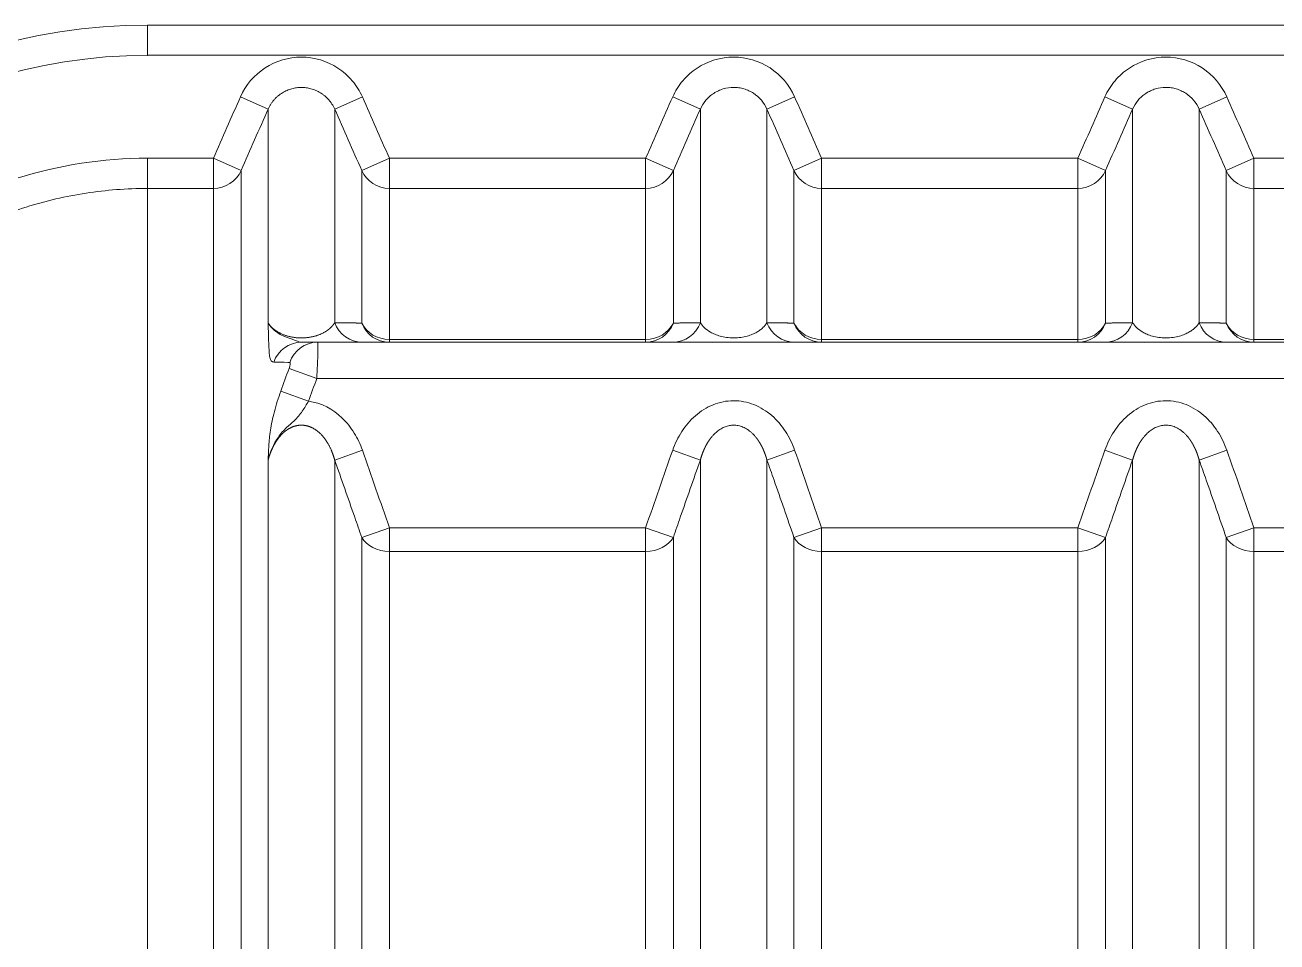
# Model space of a CAD drawing. Header units: millimetres. Extents: x 4664 to 8864, y -38 to 2932.
# Drawn here: x 7835.5 to 7889.5, y 2253.3 to 2292.8 of the extents above; entities that cross this region are included whole.
import ezdxf

# ---------------------------------------------------------------- set-up
doc = ezdxf.new("R2010")
doc.units = ezdxf.units.MM

msp = doc.modelspace()

# ---------------------------------------------------------------- linework, layer by layer
at = {"lineweight": 5}
for p, q in [((8003.213, 2292.815), (7840.732, 2292.815)), ((7840.732, 2291.509), (7840.732, 2292.815)), ((7840.732, 2291.509), (8003.213, 2291.509)), ((7844.747, 2289.714), (7845.942, 2289.187)), ((7850.009, 2289.714), (7848.815, 2289.187)), ((7863.396, 2289.714), (7864.59, 2289.187)), ((7868.658, 2289.714), (7867.463, 2289.187)), ((7882.044, 2289.714), (7883.239, 2289.187)), ((7887.306, 2289.714), (7886.112, 2289.187)), ((7845.942, 2279.979), (7845.942, 2289.187)), ((7848.815, 2279.979), (7848.815, 2289.187)), ((7864.59, 2279.979), (7864.59, 2289.187)), ((7867.463, 2279.979), (7867.463, 2289.187)), ((7883.239, 2279.979), (7883.239, 2289.187)), ((7886.112, 2279.979), (7886.112, 2289.187)), ((7843.582, 2287.073), (7840.732, 2287.073)), ((7840.732, 2287.073), (7840.732, 2224.879)), ((7843.582, 2287.073), (7844.776, 2286.546)), ((7843.582, 2224.879), (7843.582, 2287.073)), ((7851.174, 2287.073), (7849.98, 2286.546)), ((7862.23, 2287.073), (7851.174, 2287.073)), ((7851.174, 2287.073), (7851.174, 2279.135)), ((7862.23, 2287.073), (7863.425, 2286.546)), ((7862.23, 2287.073), (7862.23, 2279.135)), ((7869.823, 2287.073), (7868.628, 2286.546)), ((7880.879, 2287.073), (7869.823, 2287.073)), ((7869.823, 2287.073), (7869.823, 2279.135)), ((7880.879, 2287.073), (7882.074, 2286.546)), ((7880.879, 2287.073), (7880.879, 2279.135)), ((7888.472, 2287.073), (7887.277, 2286.546)), ((7899.528, 2287.073), (7888.472, 2287.073)), ((7888.472, 2287.073), (7888.472, 2279.135)), ((7844.776, 2286.546), (7844.776, 2225.776)), ((7849.98, 2279.962), (7849.98, 2286.546)), ((7863.425, 2279.962), (7863.425, 2286.546)), ((7868.628, 2286.546), (7868.628, 2279.962)), ((7882.074, 2279.962), (7882.074, 2286.546)), ((7887.277, 2286.546), (7887.277, 2279.962)), ((7840.732, 2285.768), (7843.582, 2285.768)), ((7851.174, 2285.768), (7862.23, 2285.768)), ((7869.823, 2285.768), (7880.879, 2285.768)), ((7888.472, 2285.768), (7899.528, 2285.768)), ((7848.07, 2279.135), (7995.875, 2279.135)), ((7862.23, 2279.255), (7851.174, 2279.255)), ((7880.879, 2279.255), (7869.823, 2279.255)), ((7899.528, 2279.255), (7888.472, 2279.255)), ((7846.845, 2278.004), (7848.039, 2277.568)), ((7995.906, 2277.568), (7848.039, 2277.568)), ((7846.49, 2277.028), (7847.684, 2276.594)), ((7845.942, 2221.962), (7845.942, 2274.057)), ((7848.815, 2274.057), (7850.009, 2274.478)), ((7848.815, 2218.648), (7848.815, 2274.057)), ((7864.59, 2274.057), (7863.396, 2274.478)), ((7864.59, 2217.773), (7864.59, 2274.057)), ((7867.463, 2274.057), (7868.658, 2274.478)), ((7867.463, 2217.773), (7867.463, 2274.057)), ((7883.239, 2274.057), (7882.044, 2274.478)), ((7883.239, 2217.773), (7883.239, 2274.057)), ((7886.112, 2274.057), (7887.306, 2274.478)), ((7886.112, 2222.134), (7886.112, 2274.057)), ((7849.98, 2270.722), (7851.174, 2271.134)), ((7862.23, 2271.134), (7851.174, 2271.134)), ((7851.174, 2271.134), (7851.174, 2217.514)), ((7863.425, 2270.722), (7862.23, 2271.134)), ((7862.23, 2271.134), (7862.23, 2217.553)), ((7868.628, 2270.722), (7869.823, 2271.134)), ((7880.879, 2271.134), (7869.823, 2271.134)), ((7869.823, 2217.553), (7869.823, 2271.134)), ((7882.074, 2270.722), (7880.879, 2271.134)), ((7880.879, 2217.553), (7880.879, 2271.134)), ((7887.277, 2270.722), (7888.472, 2271.134)), ((7899.528, 2271.134), (7888.472, 2271.134)), ((7888.472, 2271.134), (7888.472, 2234.135)), ((7849.98, 2270.722), (7849.98, 2218.785)), ((7863.425, 2270.722), (7863.425, 2218.747)), ((7868.628, 2218.747), (7868.628, 2270.722)), ((7882.074, 2270.722), (7882.074, 2218.747)), ((7887.277, 2234.352), (7887.277, 2270.722)), ((7851.174, 2270.114), (7862.23, 2270.114)), ((7869.823, 2270.114), (7880.879, 2270.114)), ((7888.472, 2270.114), (7899.528, 2270.114))]:
    msp.add_line(p, q, dxfattribs=at)
for radius in [24.377, 23.071]:
    msp.add_arc((7840.732, 2268.437), radius, 90, 159.9684, dxfattribs=at)
for centre, major_axis, ratio, start_param, end_param in [((7843.582, 2287.073), (1.306, 0), 0.998861, 4.712389, 5.867354), ((7851.174, 2287.073), (1.306, 0), 0.998861, 3.557424, 4.712389), ((7862.23, 2287.073), (-1.306, 0), 0.998861, 1.570796, 2.725761), ((7869.823, 2287.073), (-1.306, 0), 0.998861, 0.415831, 1.570796), ((7880.879, 2287.073), (-1.306, 0), 0.998861, 1.570796, 2.725761), ((7888.472, 2287.073), (-1.306, 0), 0.998861, 0.415831, 1.570796), ((7850.009, 2280.441), (0, -1.306), 0.978111, 5.074213, 6.283185), ((7851.174, 2280.441), (1.306, 0), 0.907984, 3.557424, 4.712389), ((7851.174, 2280.441), (0, -1.306), 0.98331, 5.087935, 6.283185), ((7862.23, 2280.441), (-1.306, 0), 0.907984, 1.570796, 2.725761), ((7862.23, 2280.441), (0, -1.306), 0.98331, 0, 1.19525), ((7863.396, 2280.441), (0, -1.306), 0.978111, 0, 1.208972), ((7868.658, 2280.441), (0, -1.306), 0.978111, 5.074213, 6.283185), ((7869.823, 2280.441), (-1.306, 0), 0.907984, 0.415831, 1.570796), ((7869.823, 2280.441), (0, -1.306), 0.98331, 5.087935, 6.283185), ((7880.879, 2280.441), (-1.306, 0), 0.907984, 1.570796, 2.725761), ((7880.879, 2280.441), (0, -1.306), 0.98331, 0, 1.19525), ((7882.044, 2280.441), (0, -1.306), 0.978111, 0, 1.208972), ((7887.306, 2280.441), (0, -1.306), 0.978111, 5.074213, 6.283185), ((7888.472, 2280.441), (-1.306, 0), 0.907984, 0.415831, 1.570796), ((7888.472, 2280.441), (0, -1.306), 0.98331, 5.087935, 6.283185), ((7847.376, 2277.829), (0, -1.306), 0.973612, 3.141593, 4.362978), ((7848.07, 2277.829), (0, -1.306), 0.971, 3.141593, 4.370438), ((7851.174, 2271.134), (-1.306, 0), 0.780444, 0.415831, 1.570796), ((7862.23, 2271.134), (1.306, 0), 0.780444, 4.712389, 5.867354), ((7869.823, 2271.134), (1.306, 0), 0.780444, 3.557424, 4.712389), ((7880.879, 2271.134), (1.306, 0), 0.780444, 4.712389, 5.867354), ((7888.472, 2271.134), (1.306, 0), 0.780444, 3.557424, 4.712389)]:
    msp.add_ellipse(centre, major_axis=major_axis, ratio=ratio, start_param=start_param, end_param=end_param, dxfattribs=at)
for points, knots in [([(7844.747, 2289.714), (7844.972, 2290.226), (7845.343, 2290.66), (7846.273, 2291.267), (7846.828, 2291.431), (7847.93, 2291.43), (7848.487, 2291.265), (7849.181, 2290.811), (7849.391, 2290.627), (7849.75, 2290.203), (7849.896, 2289.97), (7850.009, 2289.714)], [0, 0, 0, 0, 0.25, 0.25, 0.5, 0.5, 0.75, 0.75, 0.875, 0.875, 1, 1, 1, 1]), ([(7868.658, 2289.714), (7868.432, 2290.226), (7868.062, 2290.66), (7867.131, 2291.267), (7866.577, 2291.431), (7865.475, 2291.43), (7864.917, 2291.265), (7864.224, 2290.811), (7864.014, 2290.627), (7863.655, 2290.203), (7863.508, 2289.97), (7863.396, 2289.714)], [0, 0, 0, 0, 0.25, 0.25, 0.5, 0.5, 0.75, 0.75, 0.875, 0.875, 1, 1, 1, 1]), ([(7887.306, 2289.714), (7887.081, 2290.226), (7886.71, 2290.66), (7885.78, 2291.267), (7885.226, 2291.431), (7884.123, 2291.43), (7883.566, 2291.265), (7882.872, 2290.811), (7882.663, 2290.627), (7882.303, 2290.203), (7882.157, 2289.97), (7882.044, 2289.714)], [0, 0, 0, 0, 0.25, 0.25, 0.5, 0.5, 0.75, 0.75, 0.875, 0.875, 1, 1, 1, 1]), ([(7848.815, 2289.187), (7848.798, 2289.225), (7848.779, 2289.263), (7848.74, 2289.335), (7848.719, 2289.371), (7848.675, 2289.439), (7848.652, 2289.473), (7848.603, 2289.537), (7848.552, 2289.599), (7848.47, 2289.684), (7848.383, 2289.763), (7848.292, 2289.834), (7848.196, 2289.897), (7848.098, 2289.952), (7847.998, 2289.999), (7847.895, 2290.039), (7847.826, 2290.061), (7847.723, 2290.089), (7847.653, 2290.103), (7847.55, 2290.117), (7847.515, 2290.12), (7847.464, 2290.124), (7847.438, 2290.125), (7847.412, 2290.125), (7847.395, 2290.126), (7847.387, 2290.126), (7847.311, 2290.126), (7847.242, 2290.121), (7847.104, 2290.103), (7847.034, 2290.089), (7846.93, 2290.061), (7846.861, 2290.039), (7846.759, 2290), (7846.658, 2289.952), (7846.56, 2289.897), (7846.465, 2289.834), (7846.373, 2289.763), (7846.286, 2289.685), (7846.204, 2289.599), (7846.153, 2289.537), (7846.104, 2289.473), (7846.081, 2289.44), (7846.037, 2289.371), (7846.016, 2289.336), (7845.977, 2289.263), (7845.958, 2289.225), (7845.942, 2289.187)], [0, 0, 0, 0, 0.03125, 0.03125, 0.0625, 0.0625, 0.09375, 0.09375, 0.125, 0.15625, 0.1875, 0.21875, 0.25, 0.28125, 0.3125, 0.34375, 0.375, 0.375, 0.4375, 0.4375, 0.46875, 0.46875, 0.484375, 0.492188, 0.492188, 0.5, 0.5, 0.5625, 0.5625, 0.625, 0.625, 0.65625, 0.6875, 0.71875, 0.75, 0.78125, 0.8125, 0.84375, 0.875, 0.90625, 0.90625, 0.9375, 0.9375, 0.96875, 0.96875, 1, 1, 1, 1]), ([(7864.59, 2289.187), (7864.652, 2289.327), (7864.732, 2289.455), (7864.879, 2289.628), (7864.932, 2289.683), (7865.046, 2289.783), (7865.105, 2289.829), (7865.232, 2289.911), (7865.299, 2289.948), (7865.436, 2290.012), (7865.507, 2290.039), (7865.723, 2290.103), (7865.876, 2290.126), (7866.101, 2290.126), (7866.177, 2290.12), (7866.327, 2290.099), (7866.401, 2290.082), (7866.546, 2290.039), (7866.616, 2290.013), (7866.753, 2289.949), (7866.82, 2289.912), (7867.011, 2289.788), (7867.124, 2289.688), (7867.321, 2289.455), (7867.402, 2289.327), (7867.463, 2289.187)], [0, 0, 0, 0, 0.125, 0.125, 0.1875, 0.1875, 0.25, 0.25, 0.3125, 0.3125, 0.375, 0.375, 0.5, 0.5, 0.5625, 0.5625, 0.625, 0.625, 0.6875, 0.6875, 0.75, 0.75, 0.875, 0.875, 1, 1, 1, 1]), ([(7883.239, 2289.187), (7883.3, 2289.327), (7883.38, 2289.455), (7883.527, 2289.628), (7883.581, 2289.683), (7883.694, 2289.783), (7883.754, 2289.829), (7883.88, 2289.911), (7883.947, 2289.948), (7884.085, 2290.012), (7884.155, 2290.039), (7884.372, 2290.103), (7884.524, 2290.126), (7884.75, 2290.126), (7884.825, 2290.12), (7884.975, 2290.099), (7885.05, 2290.082), (7885.195, 2290.039), (7885.265, 2290.013), (7885.402, 2289.949), (7885.469, 2289.912), (7885.659, 2289.788), (7885.772, 2289.688), (7885.97, 2289.455), (7886.05, 2289.327), (7886.112, 2289.187)], [0, 0, 0, 0, 0.125, 0.125, 0.1875, 0.1875, 0.25, 0.25, 0.3125, 0.3125, 0.375, 0.375, 0.5, 0.5, 0.5625, 0.5625, 0.625, 0.625, 0.6875, 0.6875, 0.75, 0.75, 0.875, 0.875, 1, 1, 1, 1]), ([(7840.732, 2287.073), (7838.81, 2287.073), (7836.937, 2286.783), (7834.657, 2286.064), (7834.203, 2285.902), (7833.317, 2285.546), (7832.883, 2285.352), (7831.607, 2284.722), (7830.791, 2284.24), (7829.23, 2283.148), (7828.483, 2282.534), (7827.11, 2281.22), (7826.477, 2280.514), (7825.319, 2279.008), (7824.791, 2278.201), (7823.87, 2276.523), (7823.475, 2275.652), (7823.146, 2274.749)], [0, 0, 0, 0, 0.25, 0.25, 0.3125, 0.3125, 0.375, 0.375, 0.5, 0.5, 0.625, 0.625, 0.75, 0.75, 0.875, 0.875, 1, 1, 1, 1]), ([(7824.373, 2274.303), (7824.679, 2275.143), (7825.046, 2275.953), (7825.689, 2277.124), (7825.919, 2277.508), (7826.407, 2278.254), (7826.664, 2278.615), (7827.471, 2279.666), (7828.06, 2280.323), (7829.018, 2281.24), (7829.35, 2281.535), (7830.04, 2282.101), (7830.395, 2282.371), (7831.485, 2283.133), (7832.244, 2283.582), (7833.43, 2284.167), (7833.834, 2284.348), (7834.658, 2284.679), (7835.081, 2284.83), (7836.353, 2285.231), (7837.213, 2285.431), (7838.956, 2285.7), (7839.838, 2285.768), (7840.732, 2285.768)], [0, 0, 0, 0, 0.125, 0.125, 0.1875, 0.1875, 0.25, 0.25, 0.375, 0.375, 0.4375, 0.4375, 0.5, 0.5, 0.625, 0.625, 0.6875, 0.6875, 0.75, 0.75, 0.875, 0.875, 1, 1, 1, 1]), ([(7845.942, 2279.979), (7845.942, 2279.977), (7845.944, 2279.975), (7845.946, 2279.971), (7845.948, 2279.967), (7845.951, 2279.964), (7845.953, 2279.96), (7845.956, 2279.956), (7845.958, 2279.953), (7845.96, 2279.949), (7845.963, 2279.945), (7845.965, 2279.942), (7845.968, 2279.938), (7845.97, 2279.935), (7845.973, 2279.931), (7845.975, 2279.927), (7845.978, 2279.924), (7845.98, 2279.92), (7845.983, 2279.917), (7845.986, 2279.913), (7845.988, 2279.91), (7845.991, 2279.906), (7845.993, 2279.903), (7845.996, 2279.899), (7845.999, 2279.896), (7846.001, 2279.892), (7846.004, 2279.889), (7846.007, 2279.885), (7846.009, 2279.882), (7846.012, 2279.878), (7846.015, 2279.875), (7846.018, 2279.871), (7846.02, 2279.868), (7846.023, 2279.865), (7846.026, 2279.861), (7846.029, 2279.858), (7846.032, 2279.854), (7846.035, 2279.851), (7846.037, 2279.848), (7846.04, 2279.844), (7846.043, 2279.841), (7846.046, 2279.838), (7846.049, 2279.834), (7846.052, 2279.831), (7846.055, 2279.828), (7846.058, 2279.825), (7846.061, 2279.821), (7846.064, 2279.818), (7846.067, 2279.815), (7846.07, 2279.812), (7846.073, 2279.808), (7846.076, 2279.805), (7846.079, 2279.802), (7846.082, 2279.799), (7846.085, 2279.796), (7846.088, 2279.792), (7846.091, 2279.789), (7846.095, 2279.786), (7846.098, 2279.783), (7846.101, 2279.78), (7846.104, 2279.777), (7846.107, 2279.774), (7846.11, 2279.77), (7846.114, 2279.767), (7846.117, 2279.764), (7846.12, 2279.761), (7846.123, 2279.758), (7846.127, 2279.755), (7846.13, 2279.752), (7846.133, 2279.749), (7846.136, 2279.746), (7846.14, 2279.743), (7846.143, 2279.74), (7846.146, 2279.737), (7846.15, 2279.734), (7846.153, 2279.731), (7846.156, 2279.728), (7846.16, 2279.725), (7846.163, 2279.722), (7846.166, 2279.719), (7846.17, 2279.717), (7846.173, 2279.714), (7846.177, 2279.711), (7846.18, 2279.708), (7846.184, 2279.705), (7846.187, 2279.702), (7846.191, 2279.699), (7846.194, 2279.696), (7846.198, 2279.694), (7846.201, 2279.691), (7846.205, 2279.688), (7846.208, 2279.685), (7846.212, 2279.683), (7846.215, 2279.68), (7846.219, 2279.677), (7846.222, 2279.674), (7846.226, 2279.672), (7846.229, 2279.669), (7846.233, 2279.666), (7846.237, 2279.663), (7846.24, 2279.661), (7846.244, 2279.658), (7846.247, 2279.655), (7846.251, 2279.653), (7846.255, 2279.65), (7846.258, 2279.648), (7846.262, 2279.645), (7846.266, 2279.642), (7846.269, 2279.64), (7846.273, 2279.637), (7846.277, 2279.635), (7846.281, 2279.632), (7846.284, 2279.629), (7846.288, 2279.627), (7846.292, 2279.624), (7846.295, 2279.622), (7846.299, 2279.619), (7846.303, 2279.617), (7846.307, 2279.614), (7846.311, 2279.612), (7846.329, 2279.6), (7846.363, 2279.579), (7846.414, 2279.55), (7846.467, 2279.523), (7846.522, 2279.497), (7846.577, 2279.474), (7846.634, 2279.451), (7846.693, 2279.431), (7846.752, 2279.412), (7846.812, 2279.395), (7846.873, 2279.38), (7846.935, 2279.366), (7846.997, 2279.355), (7847.06, 2279.345), (7847.123, 2279.336), (7847.187, 2279.33), (7847.251, 2279.325), (7847.315, 2279.323), (7847.377, 2279.322), (7847.437, 2279.322), (7847.494, 2279.325), (7847.551, 2279.328), (7847.609, 2279.334), (7847.665, 2279.34), (7847.722, 2279.349), (7847.778, 2279.358), (7847.834, 2279.369), (7847.89, 2279.382), (7847.944, 2279.395), (7847.998, 2279.411), (7848.052, 2279.427), (7848.104, 2279.445), (7848.156, 2279.465), (7848.207, 2279.485), (7848.256, 2279.507), (7848.305, 2279.531), (7848.352, 2279.556), (7848.398, 2279.582), (7848.429, 2279.602), (7848.448, 2279.614), (7848.455, 2279.618), (7848.462, 2279.623), (7848.469, 2279.627), (7848.475, 2279.632), (7848.482, 2279.637), (7848.489, 2279.641), (7848.495, 2279.646), (7848.502, 2279.651), (7848.509, 2279.655), (7848.515, 2279.66), (7848.522, 2279.665), (7848.528, 2279.67), (7848.535, 2279.675), (7848.541, 2279.68), (7848.547, 2279.685), (7848.554, 2279.69), (7848.56, 2279.695), (7848.566, 2279.7), (7848.573, 2279.705), (7848.579, 2279.71), (7848.585, 2279.715), (7848.591, 2279.721), (7848.597, 2279.726), (7848.603, 2279.731), (7848.609, 2279.737), (7848.615, 2279.742), (7848.621, 2279.747), (7848.627, 2279.753), (7848.633, 2279.758), (7848.639, 2279.764), (7848.645, 2279.769), (7848.65, 2279.775), (7848.656, 2279.781), (7848.662, 2279.786), (7848.667, 2279.792), (7848.673, 2279.798), (7848.679, 2279.803), (7848.684, 2279.809), (7848.689, 2279.815), (7848.695, 2279.821), (7848.7, 2279.827), (7848.706, 2279.833), (7848.711, 2279.839), (7848.716, 2279.845), (7848.721, 2279.851), (7848.726, 2279.857), (7848.731, 2279.863), (7848.737, 2279.869), (7848.742, 2279.875), (7848.746, 2279.881), (7848.751, 2279.888), (7848.756, 2279.894), (7848.761, 2279.9), (7848.766, 2279.907), (7848.77, 2279.913), (7848.775, 2279.919), (7848.78, 2279.926), (7848.784, 2279.932), (7848.789, 2279.939), (7848.793, 2279.945), (7848.798, 2279.952), (7848.802, 2279.959), (7848.806, 2279.965), (7848.81, 2279.972), (7848.813, 2279.976), (7848.815, 2279.979)], [0, 0, 0, 0, 0.002514, 0.005021, 0.00752, 0.010013, 0.012498, 0.014977, 0.017448, 0.019913, 0.02237, 0.02482, 0.027263, 0.029699, 0.032128, 0.03455, 0.036964, 0.039372, 0.041773, 0.044166, 0.046552, 0.048932, 0.051304, 0.053669, 0.056027, 0.058378, 0.060722, 0.063059, 0.065389, 0.067711, 0.070027, 0.072336, 0.074637, 0.076931, 0.079219, 0.081499, 0.083772, 0.086038, 0.088297, 0.090549, 0.092794, 0.095031, 0.097262, 0.099486, 0.101702, 0.103912, 0.106114, 0.108309, 0.110498, 0.112679, 0.114853, 0.11702, 0.11918, 0.121333, 0.123478, 0.125617, 0.127749, 0.129873, 0.131991, 0.134101, 0.136205, 0.138301, 0.14039, 0.142473, 0.144548, 0.146616, 0.148677, 0.150731, 0.152778, 0.154818, 0.15685, 0.158876, 0.160895, 0.162906, 0.164911, 0.166909, 0.168899, 0.170883, 0.172859, 0.174828, 0.176791, 0.178746, 0.180694, 0.182635, 0.18457, 0.186497, 0.188417, 0.19033, 0.192236, 0.194135, 0.196027, 0.197912, 0.19979, 0.201661, 0.203525, 0.205382, 0.207231, 0.209074, 0.21091, 0.212739, 0.214561, 0.216376, 0.218183, 0.219984, 0.221778, 0.223565, 0.225345, 0.227118, 0.228883, 0.230642, 0.232394, 0.234139, 0.235877, 0.237608, 0.239332, 0.241049, 0.242759, 0.244462, 0.246158, 0.247847, 0.249529, 0.270675, 0.290846, 0.310051, 0.328303, 0.345614, 0.362001, 0.377483, 0.392086, 0.405836, 0.41877, 0.430929, 0.442364, 0.453136, 0.463321, 0.473004, 0.48229, 0.491292, 0.50014, 0.50808, 0.516138, 0.524408, 0.532974, 0.541916, 0.5513, 0.561186, 0.571624, 0.582656, 0.594318, 0.60664, 0.619647, 0.633362, 0.647801, 0.66298, 0.678912, 0.695608, 0.713077, 0.731328, 0.750365, 0.753403, 0.756464, 0.759548, 0.762654, 0.765783, 0.768934, 0.772108, 0.775306, 0.778525, 0.781768, 0.785034, 0.788322, 0.791633, 0.794967, 0.798324, 0.801703, 0.805106, 0.808531, 0.81198, 0.815451, 0.818945, 0.822462, 0.826003, 0.829566, 0.833151, 0.83676, 0.840392, 0.844047, 0.847725, 0.851426, 0.85515, 0.858897, 0.862666, 0.866459, 0.870275, 0.874114, 0.877976, 0.881861, 0.885769, 0.8897, 0.893654, 0.897631, 0.901631, 0.905654, 0.909701, 0.91377, 0.917862, 0.921978, 0.926116, 0.930278, 0.934462, 0.93867, 0.942901, 0.947155, 0.951432, 0.955732, 0.960055, 0.964401, 0.96877, 0.973162, 0.977577, 0.982016, 0.986477, 0.990962, 0.995469, 1, 1, 1, 1]), ([(7847.376, 2279.135), (7847.334, 2279.135), (7847.293, 2279.144), (7847.194, 2279.179), (7847.136, 2279.206), (7847.002, 2279.255), (7846.949, 2279.273), (7846.839, 2279.311), (7846.783, 2279.331), (7846.627, 2279.391), (7846.538, 2279.433), (7846.313, 2279.558), (7846.211, 2279.643), (7846.047, 2279.812), (7845.987, 2279.896), (7845.942, 2279.979)], [0, 0, 0, 0, 0.125, 0.125, 0.25, 0.25, 0.3125, 0.3125, 0.375, 0.375, 0.5, 0.5, 0.75, 0.75, 1, 1, 1, 1]), ([(7845.942, 2279.979), (7845.946, 2279.812), (7845.95, 2279.643), (7845.96, 2279.303), (7845.966, 2279.132), (7845.978, 2278.878), (7845.982, 2278.794), (7845.991, 2278.673), (7845.995, 2278.633), (7846.004, 2278.557), (7846.009, 2278.521), (7846.03, 2278.421), (7846.05, 2278.367), (7846.105, 2278.295), (7846.14, 2278.277), (7846.182, 2278.276)], [0, 0, 0, 0, 0.25, 0.25, 0.5, 0.5, 0.625, 0.625, 0.6875, 0.6875, 0.75, 0.75, 0.875, 0.875, 1, 1, 1, 1]), ([(7848.815, 2279.979), (7848.819, 2279.979), (7848.829, 2279.978), (7848.844, 2279.978), (7848.859, 2279.978), (7848.874, 2279.978), (7848.888, 2279.978), (7848.903, 2279.977), (7848.918, 2279.977), (7848.932, 2279.977), (7848.947, 2279.977), (7848.961, 2279.977), (7848.976, 2279.976), (7848.99, 2279.976), (7849.005, 2279.976), (7849.019, 2279.976), (7849.034, 2279.976), (7849.048, 2279.975), (7849.062, 2279.975), (7849.077, 2279.975), (7849.091, 2279.975), (7849.105, 2279.975), (7849.12, 2279.974), (7849.134, 2279.974), (7849.148, 2279.974), (7849.162, 2279.974), (7849.177, 2279.974), (7849.191, 2279.973), (7849.205, 2279.973), (7849.219, 2279.973), (7849.233, 2279.973), (7849.247, 2279.973), (7849.261, 2279.972), (7849.275, 2279.972), (7849.289, 2279.972), (7849.303, 2279.972), (7849.317, 2279.972), (7849.331, 2279.971), (7849.345, 2279.971), (7849.358, 2279.971), (7849.372, 2279.971), (7849.386, 2279.971), (7849.4, 2279.97), (7849.413, 2279.97), (7849.427, 2279.97), (7849.441, 2279.97), (7849.455, 2279.97), (7849.468, 2279.969), (7849.482, 2279.969), (7849.495, 2279.969), (7849.509, 2279.969), (7849.522, 2279.969), (7849.536, 2279.968), (7849.549, 2279.968), (7849.563, 2279.968), (7849.576, 2279.968), (7849.59, 2279.968), (7849.603, 2279.967), (7849.616, 2279.967), (7849.63, 2279.967), (7849.643, 2279.967), (7849.656, 2279.967), (7849.67, 2279.966), (7849.683, 2279.966), (7849.696, 2279.966), (7849.709, 2279.966), (7849.722, 2279.966), (7849.735, 2279.966), (7849.748, 2279.965), (7849.762, 2279.965), (7849.775, 2279.965), (7849.788, 2279.965), (7849.801, 2279.965), (7849.814, 2279.964), (7849.827, 2279.964), (7849.839, 2279.964), (7849.852, 2279.964), (7849.865, 2279.964), (7849.878, 2279.963), (7849.891, 2279.963), (7849.904, 2279.963), (7849.916, 2279.963), (7849.929, 2279.963), (7849.942, 2279.962), (7849.954, 2279.962), (7849.967, 2279.962), (7849.976, 2279.962), (7849.98, 2279.962)], [0, 0, 0, 0, 0.011921, 0.023839, 0.035752, 0.047661, 0.059566, 0.071468, 0.083365, 0.095258, 0.107147, 0.119033, 0.130914, 0.142792, 0.154665, 0.166535, 0.178401, 0.190263, 0.202121, 0.213975, 0.225826, 0.237672, 0.249515, 0.261354, 0.273189, 0.28502, 0.296847, 0.308671, 0.320491, 0.332307, 0.34412, 0.355928, 0.367733, 0.379535, 0.391332, 0.403126, 0.414916, 0.426703, 0.438486, 0.450265, 0.462041, 0.473813, 0.485581, 0.497346, 0.509107, 0.520865, 0.532619, 0.54437, 0.556117, 0.56786, 0.5796, 0.591337, 0.60307, 0.614799, 0.626525, 0.638248, 0.649967, 0.661683, 0.673395, 0.685104, 0.69681, 0.708512, 0.720211, 0.731906, 0.743598, 0.755287, 0.766972, 0.778654, 0.790333, 0.802008, 0.813681, 0.825349, 0.837015, 0.848678, 0.860337, 0.871993, 0.883646, 0.895295, 0.906942, 0.918585, 0.930225, 0.941862, 0.953496, 0.965126, 0.976754, 0.988379, 1, 1, 1, 1]), ([(7867.463, 2279.979), (7867.419, 2279.907), (7867.364, 2279.837), (7867.257, 2279.734), (7867.217, 2279.7), (7867.128, 2279.633), (7867.078, 2279.6), (7866.968, 2279.537), (7866.907, 2279.506), (7866.77, 2279.449), (7866.695, 2279.423), (7866.53, 2279.377), (7866.438, 2279.357), (7866.241, 2279.33), (7866.135, 2279.322), (7865.924, 2279.322), (7865.817, 2279.329), (7865.62, 2279.356), (7865.527, 2279.376), (7865.361, 2279.422), (7865.285, 2279.449), (7865.148, 2279.506), (7865.088, 2279.536), (7864.922, 2279.63), (7864.834, 2279.698), (7864.69, 2279.836), (7864.634, 2279.907), (7864.59, 2279.979)], [0, 0, 0, 0, 0.125, 0.125, 0.1875, 0.1875, 0.25, 0.25, 0.3125, 0.3125, 0.375, 0.375, 0.4375, 0.4375, 0.5, 0.5, 0.5625, 0.5625, 0.625, 0.625, 0.6875, 0.6875, 0.75, 0.75, 0.875, 0.875, 1, 1, 1, 1]), ([(7886.112, 2279.979), (7886.068, 2279.907), (7886.012, 2279.837), (7885.905, 2279.734), (7885.866, 2279.7), (7885.776, 2279.633), (7885.727, 2279.6), (7885.616, 2279.537), (7885.555, 2279.506), (7885.419, 2279.449), (7885.344, 2279.423), (7885.179, 2279.377), (7885.087, 2279.357), (7884.89, 2279.33), (7884.784, 2279.322), (7884.572, 2279.322), (7884.466, 2279.329), (7884.268, 2279.356), (7884.176, 2279.376), (7884.009, 2279.422), (7883.934, 2279.449), (7883.797, 2279.506), (7883.736, 2279.536), (7883.571, 2279.63), (7883.482, 2279.698), (7883.339, 2279.836), (7883.283, 2279.907), (7883.239, 2279.979)], [0, 0, 0, 0, 0.125, 0.125, 0.1875, 0.1875, 0.25, 0.25, 0.3125, 0.3125, 0.375, 0.375, 0.4375, 0.4375, 0.5, 0.5, 0.5625, 0.5625, 0.625, 0.625, 0.6875, 0.6875, 0.75, 0.75, 0.875, 0.875, 1, 1, 1, 1]), ([(7848.039, 2277.568), (7848.051, 2277.764), (7848.062, 2277.964), (7848.074, 2278.247), (7848.078, 2278.337), (7848.084, 2278.509), (7848.086, 2278.591), (7848.091, 2278.814), (7848.091, 2278.934), (7848.085, 2279.094), (7848.079, 2279.135), (7848.07, 2279.135)], [0, 0, 0, 0, 0.25, 0.25, 0.375, 0.375, 0.5, 0.5, 0.75, 0.75, 1, 1, 1, 1]), ([(7846.182, 2278.276), (7846.379, 2278.273), (7846.581, 2278.271), (7846.817, 2278.268), (7846.846, 2278.267), (7846.876, 2278.267)], [0, 0, 0, 0, 0.875371, 0.875371, 1, 1, 1, 1]), ([(7846.876, 2278.267), (7846.881, 2278.267), (7846.886, 2278.264), (7846.893, 2278.251), (7846.895, 2278.24), (7846.896, 2278.21), (7846.894, 2278.191), (7846.886, 2278.145), (7846.88, 2278.118), (7846.865, 2278.062), (7846.855, 2278.033), (7846.845, 2278.004)], [0, 0, 0, 0, 0.162741, 0.162741, 0.357273, 0.357273, 0.563028, 0.563028, 0.782241, 0.782241, 1, 1, 1, 1]), ([(7846.49, 2277.028), (7846.382, 2276.731), (7846.288, 2276.435), (7846.172, 2276.002), (7846.139, 2275.863), (7846.082, 2275.595), (7846.058, 2275.465), (7846.02, 2275.219), (7846.007, 2275.104), (7845.986, 2274.883), (7845.978, 2274.778), (7845.959, 2274.464), (7845.95, 2274.261), (7845.942, 2274.057)], [0, 0, 0, 0, 0.25, 0.25, 0.375, 0.375, 0.5, 0.5, 0.625, 0.625, 0.75, 0.75, 1, 1, 1, 1]), ([(7845.942, 2274.057), (7846.029, 2274.396), (7846.17, 2274.743), (7846.489, 2275.202), (7846.615, 2275.342), (7846.857, 2275.57), (7846.964, 2275.657), (7847.134, 2275.814), (7847.2, 2275.884), (7847.316, 2276.023), (7847.366, 2276.093), (7847.511, 2276.307), (7847.596, 2276.449), (7847.684, 2276.594)], [0, 0, 0, 0, 0.25, 0.25, 0.375, 0.375, 0.5, 0.5, 0.625, 0.625, 0.75, 0.75, 1, 1, 1, 1]), ([(7850.009, 2274.478), (7849.917, 2274.74), (7849.8, 2274.988), (7849.511, 2275.455), (7849.337, 2275.676), (7848.743, 2276.248), (7848.234, 2276.521), (7847.684, 2276.594)], [0, 0, 0, 0, 0.25, 0.25, 0.5, 0.5, 1, 1, 1, 1]), ([(7863.396, 2274.478), (7863.496, 2274.763), (7863.626, 2275.033), (7863.952, 2275.537), (7864.15, 2275.77), (7864.601, 2276.164), (7864.862, 2276.329), (7865.416, 2276.551), (7865.719, 2276.613), (7866.318, 2276.615), (7866.622, 2276.556), (7867.181, 2276.334), (7867.442, 2276.171), (7867.898, 2275.777), (7868.096, 2275.544), (7868.424, 2275.039), (7868.557, 2274.764), (7868.658, 2274.478)], [0, 0, 0, 0, 0.125, 0.125, 0.25, 0.25, 0.375, 0.375, 0.5, 0.5, 0.625, 0.625, 0.75, 0.75, 0.875, 0.875, 1, 1, 1, 1]), ([(7882.044, 2274.478), (7882.145, 2274.763), (7882.275, 2275.033), (7882.601, 2275.537), (7882.798, 2275.77), (7883.25, 2276.164), (7883.511, 2276.329), (7884.064, 2276.551), (7884.368, 2276.613), (7884.967, 2276.615), (7885.271, 2276.556), (7885.83, 2276.334), (7886.091, 2276.171), (7886.546, 2275.777), (7886.744, 2275.544), (7887.073, 2275.039), (7887.206, 2274.764), (7887.306, 2274.478)], [0, 0, 0, 0, 0.125, 0.125, 0.25, 0.25, 0.375, 0.375, 0.5, 0.5, 0.625, 0.625, 0.75, 0.75, 0.875, 0.875, 1, 1, 1, 1]), ([(7867.463, 2274.057), (7867.462, 2274.06), (7867.461, 2274.066), (7867.458, 2274.074), (7867.456, 2274.083), (7867.454, 2274.091), (7867.451, 2274.1), (7867.449, 2274.108), (7867.446, 2274.117), (7867.444, 2274.125), (7867.441, 2274.134), (7867.439, 2274.142), (7867.436, 2274.15), (7867.434, 2274.159), (7867.431, 2274.167), (7867.429, 2274.175), (7867.426, 2274.183), (7867.424, 2274.192), (7867.421, 2274.2), (7867.418, 2274.208), (7867.416, 2274.216), (7867.413, 2274.224), (7867.41, 2274.233), (7867.408, 2274.241), (7867.405, 2274.249), (7867.402, 2274.257), (7867.4, 2274.265), (7867.397, 2274.273), (7867.394, 2274.281), (7867.391, 2274.289), (7867.389, 2274.296), (7867.386, 2274.304), (7867.383, 2274.312), (7867.38, 2274.32), (7867.377, 2274.328), (7867.374, 2274.336), (7867.371, 2274.343), (7867.369, 2274.351), (7867.366, 2274.359), (7867.363, 2274.366), (7867.36, 2274.374), (7867.357, 2274.382), (7867.354, 2274.389), (7867.351, 2274.397), (7867.348, 2274.404), (7867.345, 2274.412), (7867.342, 2274.419), (7867.339, 2274.427), (7867.336, 2274.434), (7867.333, 2274.442), (7867.33, 2274.449), (7867.327, 2274.457), (7867.324, 2274.464), (7867.32, 2274.471), (7867.317, 2274.478), (7867.314, 2274.486), (7867.311, 2274.493), (7867.308, 2274.5), (7867.305, 2274.507), (7867.302, 2274.515), (7867.298, 2274.522), (7867.295, 2274.529), (7867.292, 2274.536), (7867.289, 2274.543), (7867.286, 2274.55), (7867.282, 2274.557), (7867.279, 2274.564), (7867.276, 2274.571), (7867.272, 2274.578), (7867.269, 2274.585), (7867.266, 2274.592), (7867.263, 2274.598), (7867.259, 2274.605), (7867.256, 2274.612), (7867.253, 2274.619), (7867.249, 2274.625), (7867.246, 2274.632), (7867.242, 2274.639), (7867.239, 2274.645), (7867.236, 2274.652), (7867.232, 2274.659), (7867.229, 2274.665), (7867.225, 2274.672), (7867.222, 2274.678), (7867.218, 2274.685), (7867.215, 2274.691), (7867.212, 2274.698), (7867.208, 2274.704), (7867.205, 2274.711), (7867.201, 2274.717), (7867.198, 2274.723), (7867.194, 2274.73), (7867.191, 2274.736), (7867.187, 2274.742), (7867.183, 2274.748), (7867.18, 2274.755), (7867.176, 2274.761), (7867.173, 2274.767), (7867.169, 2274.773), (7867.166, 2274.779), (7867.162, 2274.785), (7867.158, 2274.791), (7867.155, 2274.797), (7867.151, 2274.803), (7867.147, 2274.809), (7867.144, 2274.815), (7867.14, 2274.821), (7867.137, 2274.827), (7867.133, 2274.833), (7867.129, 2274.839), (7867.126, 2274.845), (7867.122, 2274.85), (7867.118, 2274.856), (7867.114, 2274.862), (7867.111, 2274.867), (7867.107, 2274.873), (7867.103, 2274.879), (7867.1, 2274.884), (7867.096, 2274.89), (7867.092, 2274.896), (7867.088, 2274.901), (7867.085, 2274.907), (7867.081, 2274.912), (7867.077, 2274.918), (7867.073, 2274.923), (7867.069, 2274.928), (7867.066, 2274.934), (7867.062, 2274.939), (7867.058, 2274.945), (7867.054, 2274.95), (7867.05, 2274.955), (7867.047, 2274.96), (7867.043, 2274.966), (7867.039, 2274.971), (7867.035, 2274.976), (7867.031, 2274.981), (7867.027, 2274.986), (7867.024, 2274.991), (7867.02, 2274.996), (7867.016, 2275.001), (7867.012, 2275.006), (7867.008, 2275.011), (7867.004, 2275.016), (7867, 2275.021), (7866.996, 2275.026), (7866.992, 2275.031), (7866.989, 2275.036), (7866.959, 2275.073), (7866.901, 2275.139), (7866.812, 2275.227), (7866.72, 2275.305), (7866.625, 2275.373), (7866.528, 2275.431), (7866.429, 2275.478), (7866.329, 2275.514), (7866.229, 2275.541), (7866.128, 2275.556), (7866.03, 2275.561), (7865.935, 2275.557), (7865.843, 2275.544), (7865.751, 2275.522), (7865.66, 2275.492), (7865.569, 2275.453), (7865.48, 2275.405), (7865.393, 2275.349), (7865.307, 2275.284), (7865.223, 2275.21), (7865.143, 2275.128), (7865.089, 2275.066), (7865.059, 2275.029), (7865.051, 2275.019), (7865.044, 2275.01), (7865.036, 2275), (7865.029, 2274.99), (7865.021, 2274.98), (7865.014, 2274.97), (7865.007, 2274.96), (7864.999, 2274.95), (7864.992, 2274.94), (7864.984, 2274.929), (7864.977, 2274.919), (7864.97, 2274.908), (7864.962, 2274.897), (7864.955, 2274.887), (7864.948, 2274.876), (7864.941, 2274.865), (7864.934, 2274.854), (7864.926, 2274.842), (7864.919, 2274.831), (7864.912, 2274.82), (7864.905, 2274.808), (7864.898, 2274.797), (7864.891, 2274.785), (7864.884, 2274.773), (7864.877, 2274.761), (7864.87, 2274.749), (7864.863, 2274.737), (7864.857, 2274.725), (7864.85, 2274.712), (7864.843, 2274.7), (7864.836, 2274.688), (7864.83, 2274.675), (7864.823, 2274.662), (7864.816, 2274.649), (7864.81, 2274.637), (7864.803, 2274.624), (7864.797, 2274.61), (7864.79, 2274.597), (7864.784, 2274.584), (7864.777, 2274.571), (7864.771, 2274.557), (7864.765, 2274.543), (7864.759, 2274.53), (7864.752, 2274.516), (7864.746, 2274.502), (7864.74, 2274.488), (7864.734, 2274.474), (7864.728, 2274.46), (7864.722, 2274.446), (7864.716, 2274.431), (7864.71, 2274.417), (7864.704, 2274.402), (7864.699, 2274.387), (7864.693, 2274.373), (7864.687, 2274.358), (7864.682, 2274.343), (7864.676, 2274.328), (7864.671, 2274.313), (7864.665, 2274.297), (7864.66, 2274.282), (7864.654, 2274.266), (7864.649, 2274.251), (7864.644, 2274.235), (7864.639, 2274.22), (7864.634, 2274.204), (7864.628, 2274.188), (7864.623, 2274.172), (7864.618, 2274.156), (7864.614, 2274.139), (7864.609, 2274.123), (7864.604, 2274.107), (7864.599, 2274.09), (7864.595, 2274.074), (7864.592, 2274.063), (7864.59, 2274.057)], [0, 0, 0, 0, 0.002039, 0.004073, 0.006102, 0.008127, 0.010147, 0.012163, 0.014174, 0.016181, 0.018183, 0.020181, 0.022174, 0.024162, 0.026146, 0.028125, 0.0301, 0.03207, 0.034036, 0.035997, 0.037953, 0.039905, 0.041852, 0.043795, 0.045733, 0.047667, 0.049596, 0.051521, 0.053441, 0.055357, 0.057268, 0.059174, 0.061076, 0.062974, 0.064867, 0.066755, 0.068639, 0.070518, 0.072393, 0.074263, 0.076129, 0.07799, 0.079847, 0.081699, 0.083547, 0.08539, 0.087229, 0.089063, 0.090893, 0.092718, 0.094539, 0.096355, 0.098167, 0.099974, 0.101777, 0.103575, 0.105369, 0.107158, 0.108943, 0.110723, 0.112499, 0.11427, 0.116037, 0.1178, 0.119558, 0.121311, 0.12306, 0.124805, 0.126545, 0.128281, 0.130012, 0.131739, 0.133461, 0.135179, 0.136892, 0.138601, 0.140306, 0.142006, 0.143702, 0.145393, 0.14708, 0.148763, 0.150441, 0.152114, 0.153784, 0.155449, 0.157109, 0.158765, 0.160417, 0.162064, 0.163707, 0.165345, 0.16698, 0.168609, 0.170235, 0.171856, 0.173472, 0.175085, 0.176693, 0.178296, 0.179895, 0.18149, 0.183081, 0.184667, 0.186249, 0.187826, 0.189399, 0.190968, 0.192533, 0.194093, 0.195649, 0.197201, 0.198748, 0.200291, 0.20183, 0.203364, 0.204894, 0.20642, 0.207942, 0.209459, 0.210972, 0.212481, 0.213985, 0.215485, 0.216982, 0.218473, 0.219961, 0.221444, 0.222923, 0.224398, 0.225869, 0.227335, 0.228797, 0.230255, 0.231709, 0.233159, 0.234604, 0.236045, 0.237482, 0.238915, 0.240344, 0.241769, 0.243189, 0.244605, 0.246018, 0.247426, 0.248829, 0.250229, 0.279528, 0.307612, 0.334557, 0.360447, 0.385382, 0.40947, 0.432836, 0.455616, 0.477954, 0.500009, 0.520088, 0.540394, 0.561045, 0.582154, 0.603826, 0.626159, 0.64924, 0.673149, 0.697957, 0.723726, 0.750512, 0.753234, 0.755971, 0.758723, 0.761492, 0.764276, 0.767076, 0.769891, 0.772722, 0.77557, 0.778433, 0.781312, 0.784207, 0.787118, 0.790045, 0.792989, 0.795948, 0.798924, 0.801915, 0.804923, 0.807948, 0.810988, 0.814045, 0.817118, 0.820208, 0.823313, 0.826436, 0.829575, 0.83273, 0.835902, 0.83909, 0.842295, 0.845516, 0.848754, 0.852009, 0.85528, 0.858568, 0.861873, 0.865195, 0.868533, 0.871888, 0.875259, 0.878648, 0.882053, 0.885475, 0.888914, 0.89237, 0.895843, 0.899333, 0.902839, 0.906363, 0.909903, 0.913461, 0.917035, 0.920627, 0.924235, 0.927861, 0.931504, 0.935163, 0.93884, 0.942534, 0.946245, 0.949973, 0.953718, 0.95748, 0.96126, 0.965056, 0.96887, 0.972701, 0.976549, 0.980415, 0.984297, 0.988197, 0.992114, 0.996048, 1, 1, 1, 1]), ([(7886.112, 2274.057), (7886.111, 2274.06), (7886.109, 2274.066), (7886.107, 2274.074), (7886.105, 2274.083), (7886.102, 2274.091), (7886.1, 2274.1), (7886.097, 2274.108), (7886.095, 2274.117), (7886.093, 2274.125), (7886.09, 2274.134), (7886.088, 2274.142), (7886.085, 2274.15), (7886.083, 2274.159), (7886.08, 2274.167), (7886.077, 2274.175), (7886.075, 2274.183), (7886.072, 2274.192), (7886.07, 2274.2), (7886.067, 2274.208), (7886.064, 2274.216), (7886.062, 2274.224), (7886.059, 2274.233), (7886.056, 2274.241), (7886.054, 2274.249), (7886.051, 2274.257), (7886.048, 2274.265), (7886.045, 2274.273), (7886.043, 2274.281), (7886.04, 2274.289), (7886.037, 2274.296), (7886.034, 2274.304), (7886.031, 2274.312), (7886.029, 2274.32), (7886.026, 2274.328), (7886.023, 2274.336), (7886.02, 2274.343), (7886.017, 2274.351), (7886.014, 2274.359), (7886.011, 2274.366), (7886.008, 2274.374), (7886.005, 2274.382), (7886.003, 2274.389), (7886, 2274.397), (7885.997, 2274.404), (7885.994, 2274.412), (7885.991, 2274.419), (7885.988, 2274.427), (7885.984, 2274.434), (7885.981, 2274.442), (7885.978, 2274.449), (7885.975, 2274.457), (7885.972, 2274.464), (7885.969, 2274.471), (7885.966, 2274.478), (7885.963, 2274.486), (7885.96, 2274.493), (7885.957, 2274.5), (7885.953, 2274.507), (7885.95, 2274.515), (7885.947, 2274.522), (7885.944, 2274.529), (7885.941, 2274.536), (7885.937, 2274.543), (7885.934, 2274.55), (7885.931, 2274.557), (7885.928, 2274.564), (7885.924, 2274.571), (7885.921, 2274.578), (7885.918, 2274.585), (7885.914, 2274.592), (7885.911, 2274.598), (7885.908, 2274.605), (7885.904, 2274.612), (7885.901, 2274.619), (7885.898, 2274.625), (7885.894, 2274.632), (7885.891, 2274.639), (7885.888, 2274.645), (7885.884, 2274.652), (7885.881, 2274.659), (7885.877, 2274.665), (7885.874, 2274.672), (7885.871, 2274.678), (7885.867, 2274.685), (7885.864, 2274.691), (7885.86, 2274.698), (7885.857, 2274.704), (7885.853, 2274.711), (7885.85, 2274.717), (7885.846, 2274.723), (7885.843, 2274.73), (7885.839, 2274.736), (7885.836, 2274.742), (7885.832, 2274.748), (7885.828, 2274.755), (7885.825, 2274.761), (7885.821, 2274.767), (7885.818, 2274.773), (7885.814, 2274.779), (7885.811, 2274.785), (7885.807, 2274.791), (7885.803, 2274.797), (7885.8, 2274.803), (7885.796, 2274.809), (7885.792, 2274.815), (7885.789, 2274.821), (7885.785, 2274.827), (7885.781, 2274.833), (7885.778, 2274.839), (7885.774, 2274.845), (7885.77, 2274.85), (7885.767, 2274.856), (7885.763, 2274.862), (7885.759, 2274.867), (7885.756, 2274.873), (7885.752, 2274.879), (7885.748, 2274.884), (7885.744, 2274.89), (7885.741, 2274.896), (7885.737, 2274.901), (7885.733, 2274.907), (7885.729, 2274.912), (7885.726, 2274.918), (7885.722, 2274.923), (7885.718, 2274.928), (7885.714, 2274.934), (7885.71, 2274.939), (7885.707, 2274.945), (7885.703, 2274.95), (7885.699, 2274.955), (7885.695, 2274.96), (7885.691, 2274.966), (7885.688, 2274.971), (7885.684, 2274.976), (7885.68, 2274.981), (7885.676, 2274.986), (7885.672, 2274.991), (7885.668, 2274.996), (7885.664, 2275.001), (7885.661, 2275.006), (7885.657, 2275.011), (7885.653, 2275.016), (7885.649, 2275.021), (7885.645, 2275.026), (7885.641, 2275.031), (7885.637, 2275.036), (7885.607, 2275.073), (7885.55, 2275.139), (7885.461, 2275.227), (7885.368, 2275.305), (7885.274, 2275.373), (7885.177, 2275.431), (7885.078, 2275.478), (7884.978, 2275.514), (7884.877, 2275.541), (7884.776, 2275.556), (7884.678, 2275.561), (7884.583, 2275.557), (7884.491, 2275.544), (7884.4, 2275.522), (7884.308, 2275.492), (7884.218, 2275.453), (7884.129, 2275.405), (7884.041, 2275.349), (7883.955, 2275.284), (7883.872, 2275.21), (7883.791, 2275.128), (7883.738, 2275.066), (7883.708, 2275.029), (7883.7, 2275.019), (7883.693, 2275.01), (7883.685, 2275), (7883.678, 2274.99), (7883.67, 2274.98), (7883.663, 2274.97), (7883.655, 2274.96), (7883.648, 2274.95), (7883.64, 2274.94), (7883.633, 2274.929), (7883.626, 2274.919), (7883.618, 2274.908), (7883.611, 2274.897), (7883.604, 2274.887), (7883.597, 2274.876), (7883.589, 2274.865), (7883.582, 2274.854), (7883.575, 2274.842), (7883.568, 2274.831), (7883.561, 2274.82), (7883.554, 2274.808), (7883.547, 2274.797), (7883.54, 2274.785), (7883.533, 2274.773), (7883.526, 2274.761), (7883.519, 2274.749), (7883.512, 2274.737), (7883.505, 2274.725), (7883.498, 2274.712), (7883.492, 2274.7), (7883.485, 2274.688), (7883.478, 2274.675), (7883.472, 2274.662), (7883.465, 2274.649), (7883.458, 2274.637), (7883.452, 2274.624), (7883.445, 2274.61), (7883.439, 2274.597), (7883.432, 2274.584), (7883.426, 2274.571), (7883.42, 2274.557), (7883.413, 2274.543), (7883.407, 2274.53), (7883.401, 2274.516), (7883.395, 2274.502), (7883.389, 2274.488), (7883.383, 2274.474), (7883.377, 2274.46), (7883.371, 2274.446), (7883.365, 2274.431), (7883.359, 2274.417), (7883.353, 2274.402), (7883.347, 2274.387), (7883.342, 2274.373), (7883.336, 2274.358), (7883.33, 2274.343), (7883.325, 2274.328), (7883.319, 2274.313), (7883.314, 2274.297), (7883.308, 2274.282), (7883.303, 2274.266), (7883.298, 2274.251), (7883.292, 2274.235), (7883.287, 2274.22), (7883.282, 2274.204), (7883.277, 2274.188), (7883.272, 2274.172), (7883.267, 2274.156), (7883.262, 2274.139), (7883.257, 2274.123), (7883.253, 2274.107), (7883.248, 2274.09), (7883.243, 2274.074), (7883.24, 2274.063), (7883.239, 2274.057)], [0, 0, 0, 0, 0.002039, 0.004073, 0.006102, 0.008127, 0.010147, 0.012163, 0.014174, 0.016181, 0.018183, 0.020181, 0.022174, 0.024162, 0.026146, 0.028125, 0.0301, 0.03207, 0.034036, 0.035997, 0.037953, 0.039905, 0.041852, 0.043795, 0.045733, 0.047667, 0.049596, 0.051521, 0.053441, 0.055357, 0.057268, 0.059174, 0.061076, 0.062974, 0.064867, 0.066755, 0.068639, 0.070518, 0.072393, 0.074263, 0.076129, 0.07799, 0.079847, 0.081699, 0.083547, 0.08539, 0.087229, 0.089063, 0.090893, 0.092718, 0.094539, 0.096355, 0.098167, 0.099974, 0.101777, 0.103575, 0.105369, 0.107158, 0.108943, 0.110723, 0.112499, 0.11427, 0.116037, 0.1178, 0.119558, 0.121311, 0.12306, 0.124805, 0.126545, 0.128281, 0.130012, 0.131739, 0.133461, 0.135179, 0.136892, 0.138601, 0.140306, 0.142006, 0.143702, 0.145393, 0.14708, 0.148763, 0.150441, 0.152114, 0.153784, 0.155449, 0.157109, 0.158765, 0.160417, 0.162064, 0.163707, 0.165345, 0.16698, 0.168609, 0.170235, 0.171856, 0.173472, 0.175085, 0.176693, 0.178296, 0.179895, 0.18149, 0.183081, 0.184667, 0.186249, 0.187826, 0.189399, 0.190968, 0.192533, 0.194093, 0.195649, 0.197201, 0.198748, 0.200291, 0.20183, 0.203364, 0.204894, 0.20642, 0.207942, 0.209459, 0.210972, 0.212481, 0.213985, 0.215485, 0.216982, 0.218473, 0.219961, 0.221444, 0.222923, 0.224398, 0.225869, 0.227335, 0.228797, 0.230255, 0.231709, 0.233159, 0.234604, 0.236045, 0.237482, 0.238915, 0.240344, 0.241769, 0.243189, 0.244605, 0.246018, 0.247426, 0.248829, 0.250229, 0.279528, 0.307612, 0.334557, 0.360447, 0.385382, 0.40947, 0.432836, 0.455616, 0.477954, 0.500009, 0.520088, 0.540394, 0.561045, 0.582154, 0.603826, 0.626159, 0.64924, 0.673149, 0.697957, 0.723726, 0.750512, 0.753234, 0.755971, 0.758723, 0.761492, 0.764276, 0.767076, 0.769891, 0.772722, 0.77557, 0.778433, 0.781312, 0.784207, 0.787118, 0.790045, 0.792989, 0.795948, 0.798924, 0.801915, 0.804923, 0.807948, 0.810988, 0.814045, 0.817118, 0.820208, 0.823313, 0.826436, 0.829575, 0.83273, 0.835902, 0.83909, 0.842295, 0.845516, 0.848754, 0.852009, 0.85528, 0.858568, 0.861873, 0.865195, 0.868533, 0.871888, 0.875259, 0.878648, 0.882053, 0.885475, 0.888914, 0.89237, 0.895843, 0.899333, 0.902839, 0.906363, 0.909903, 0.913461, 0.917035, 0.920627, 0.924235, 0.927861, 0.931504, 0.935163, 0.93884, 0.942534, 0.946245, 0.949973, 0.953718, 0.95748, 0.96126, 0.965056, 0.96887, 0.972701, 0.976549, 0.980415, 0.984297, 0.988197, 0.992114, 0.996048, 1, 1, 1, 1]), ([(7848.815, 2274.057), (7849.104, 2273.236), (7849.392, 2272.414), (7849.779, 2271.302), (7849.879, 2271.012), (7849.98, 2270.722)], [0, 0, 0, 0, 0.739335, 0.739335, 1, 1, 1, 1]), ([(7864.59, 2274.057), (7864.3, 2273.236), (7864.012, 2272.414), (7863.626, 2271.302), (7863.525, 2271.012), (7863.425, 2270.722)], [0, 0, 0, 0, 0.739335, 0.739335, 1, 1, 1, 1]), ([(7868.628, 2270.722), (7868.344, 2271.545), (7868.057, 2272.367), (7867.667, 2273.478), (7867.565, 2273.767), (7867.463, 2274.057)], [0, 0, 0, 0, 0.739335, 0.739335, 1, 1, 1, 1]), ([(7883.239, 2274.057), (7882.949, 2273.236), (7882.661, 2272.414), (7882.274, 2271.302), (7882.174, 2271.012), (7882.074, 2270.722)], [0, 0, 0, 0, 0.739335, 0.739335, 1, 1, 1, 1]), ([(7887.277, 2270.722), (7886.993, 2271.545), (7886.706, 2272.367), (7886.316, 2273.478), (7886.214, 2273.767), (7886.112, 2274.057)], [0, 0, 0, 0, 0.739335, 0.739335, 1, 1, 1, 1])]:
    msp.add_open_spline(points, degree=3, knots=knots, dxfattribs=at)
for points in [[(7843.582, 2287.073), (7843.97, 2287.953), (7844.358, 2288.834), (7844.747, 2289.714)], [(7850.009, 2289.714), (7850.398, 2288.834), (7850.786, 2287.953), (7851.174, 2287.073)], [(7863.396, 2289.714), (7863.007, 2288.834), (7862.619, 2287.953), (7862.23, 2287.073)], [(7869.823, 2287.073), (7869.435, 2287.953), (7869.046, 2288.834), (7868.658, 2289.714)], [(7882.044, 2289.714), (7881.656, 2288.834), (7881.267, 2287.953), (7880.879, 2287.073)], [(7888.472, 2287.073), (7888.083, 2287.953), (7887.695, 2288.834), (7887.306, 2289.714)], [(7845.942, 2289.187), (7845.553, 2288.307), (7845.165, 2287.426), (7844.776, 2286.546)], [(7849.98, 2286.546), (7849.591, 2287.426), (7849.203, 2288.307), (7848.815, 2289.187)], [(7863.425, 2286.546), (7863.813, 2287.426), (7864.202, 2288.307), (7864.59, 2289.187)], [(7867.463, 2289.187), (7867.852, 2288.307), (7868.24, 2287.426), (7868.628, 2286.546)], [(7882.074, 2286.546), (7882.462, 2287.426), (7882.85, 2288.307), (7883.239, 2289.187)], [(7886.112, 2289.187), (7886.5, 2288.307), (7886.889, 2287.426), (7887.277, 2286.546)], [(7848.07, 2279.135), (7847.834, 2279.135), (7847.602, 2279.135), (7847.376, 2279.135)], [(7846.845, 2278.004), (7846.726, 2277.679), (7846.608, 2277.354), (7846.49, 2277.028)], [(7847.684, 2276.594), (7847.802, 2276.919), (7847.921, 2277.243), (7848.039, 2277.568)], [(7851.174, 2271.134), (7850.79, 2272.25), (7850.401, 2273.364), (7850.009, 2274.478)], [(7862.23, 2271.134), (7862.615, 2272.25), (7863.003, 2273.364), (7863.396, 2274.478)], [(7868.658, 2274.478), (7869.05, 2273.364), (7869.438, 2272.25), (7869.823, 2271.134)], [(7880.879, 2271.134), (7881.264, 2272.25), (7881.652, 2273.364), (7882.044, 2274.478)], [(7887.306, 2274.478), (7887.698, 2273.364), (7888.087, 2272.25), (7888.472, 2271.134)]]:
    msp.add_open_spline(points, degree=3, dxfattribs=at)
for points, weights in [([(7864.59, 2279.979), (7864.175, 2279.973), (7863.786, 2279.967), (7863.425, 2279.962)], [0.999999937513, 0.999999937984, 0.999999938443, 0.999999938881]), ([(7868.628, 2279.962), (7868.267, 2279.967), (7867.878, 2279.973), (7867.463, 2279.979)], [0.999999939431, 0.999999938997, 0.999999938542, 0.999999938075]), ([(7883.239, 2279.979), (7882.824, 2279.973), (7882.435, 2279.967), (7882.074, 2279.962)], [0.999999937537, 0.999999938008, 0.999999938466, 0.999999938904]), ([(7887.277, 2279.962), (7886.916, 2279.967), (7886.527, 2279.973), (7886.112, 2279.979)], [0.999999939425, 0.99999993899, 0.999999938535, 0.999999938069])]:
    msp.add_rational_spline(points, weights, degree=3, dxfattribs=at)
msp.add_rational_spline([(7845.942, 2274.057), (7845.994, 2274.251), (7846.063, 2274.438), (7846.192, 2274.7), (7846.241, 2274.786), (7846.347, 2274.949), (7846.405, 2275.026), (7846.53, 2275.167), (7846.595, 2275.231), (7846.736, 2275.345), (7846.81, 2275.395), (7847.04, 2275.515), (7847.206, 2275.558), (7847.535, 2275.561), (7847.702, 2275.519), (7848.007, 2275.365), (7848.151, 2275.25), (7848.4, 2274.974), (7848.508, 2274.809), (7848.688, 2274.452), (7848.759, 2274.261), (7848.815, 2274.057)], [0.999999860744, 0.999999870148, 0.99999987894, 0.99999989097, 0.999999894868, 0.999999902182, 0.999999905614, 0.999999911806, 0.999999914585, 0.999999919492, 0.999999921614, 0.999999926729, 0.999999928567, 0.999999928672, 0.999999926926, 0.999999920363, 0.999999915443, 0.999999903311, 0.999999895964, 0.999999879616, 0.999999870623, 0.999999860744], degree=3, knots=[0, 0, 0, 0, 0.119736, 0.119736, 0.182612, 0.182612, 0.245488, 0.245488, 0.308364, 0.308364, 0.37124, 0.37124, 0.496992, 0.496992, 0.622744, 0.622744, 0.748496, 0.748496, 0.874248, 0.874248, 1, 1, 1, 1], dxfattribs=at)

doc.saveas('drawing.dxf')
